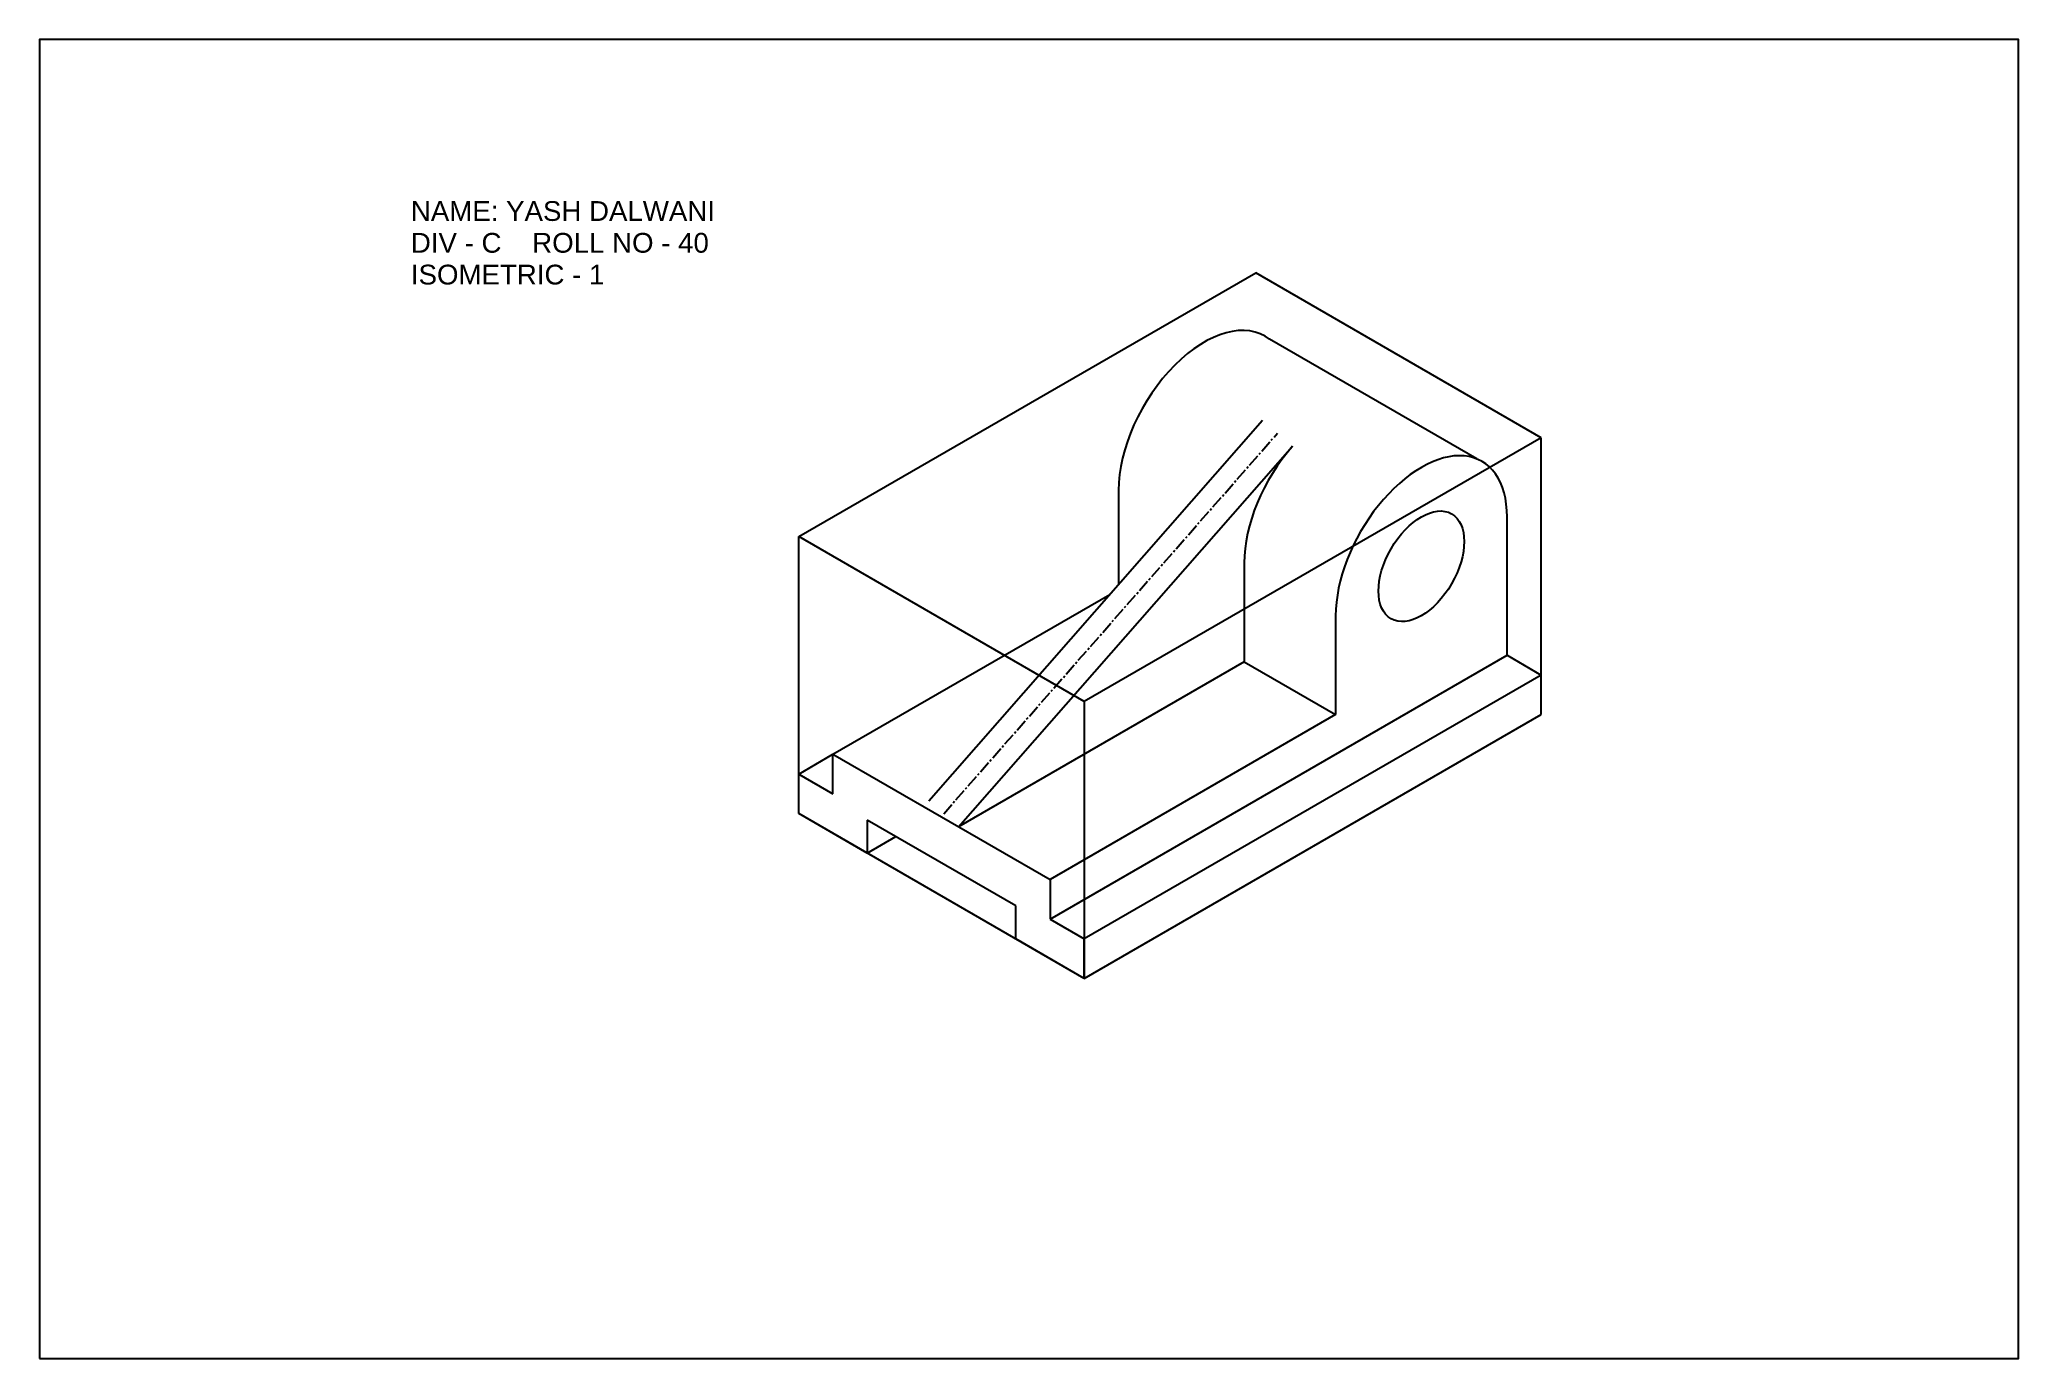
# Model space of a CAD drawing. Header units: millimetres. Extents: x 0 to 600, y 0 to 400.
import ezdxf

# ---------------------------------------------------------------- set-up
doc = ezdxf.new("R2010")
doc.units = ezdxf.units.MM
doc.header["$LTSCALE"] = 5
doc.header["$MEASUREMENT"] = 0
doc.linetypes.add('CENTER2', pattern=[1.125, 0.75, -0.125, 0.125, -0.125])
doc.layers.add('Centre Line', color=150, linetype='CENTER2')
doc.layers.add('Construction', color=253, linetype='Continuous')
doc.styles.get("Standard").update_dxf_attribs({"font": 'arial.ttf'})

msp = doc.modelspace()

# ---------------------------------------------------------------- linework, layer by layer
for p, q in [((435.78, 272.83), (372.94, 309.1)), ((269.64, 169.16), (370.84, 284.55)), ((278.66, 161.25), (379.86, 276.64)), ((327.16, 263.25), (327.16, 234.75)), ((444.94, 213.25), (444.94, 255.25)), ((365.27, 241.25), (365.27, 211.25)), ((240.56, 183.25), (324.5, 231.71)), ((327.16, 233.25), (327.16, 233.25)), ((392.98, 225.25), (392.98, 195.25)), ((365.27, 211.25), (278.66, 161.25)), ((306.38, 133.25), (444.94, 213.25)), ((365.27, 211.25), (392.98, 195.25)), ((444.94, 213.25), (455.33, 207.25)), ((455.33, 207.25), (316.77, 127.25)), ((455.33, 195.25), (455.33, 207.25)), ((392.98, 195.25), (306.38, 145.25)), ((316.77, 115.25), (455.33, 195.25)), ((230.17, 177.25), (240.56, 183.25)), ((240.56, 171.25), (240.56, 183.25)), ((240.56, 183.25), (306.38, 145.25)), ((230.17, 165.25), (230.17, 177.25)), ((230.17, 177.25), (240.56, 171.25)), ((250.95, 153.25), (230.17, 165.25)), ((295.98, 137.25), (250.95, 163.25)), ((250.95, 163.25), (250.95, 153.25)), ((250.95, 153.25), (259.61, 158.25)), ((306.38, 145.25), (306.38, 133.25)), ((295.98, 127.25), (295.98, 137.25)), ((306.38, 133.25), (316.77, 127.25)), ((316.77, 115.25), (295.98, 127.25)), ((316.77, 115.25), (316.77, 127.25))]:
    msp.add_line(p, q)
msp.add_lwpolyline([(0, 0), (600, 0), (600, 400), (0, 400)], close=True)
for centre, start_param in [((353.14, 278.25), 3.060329), ((391.25, 256.25), 4.380589), ((418.96, 240.25), 2.356194)]:
    msp.add_ellipse(centre, major_axis=(-18.37, -31.82), ratio=0.57735, start_param=start_param, end_param=5.497787)
msp.add_ellipse((418.96, 240.25), major_axis=(-9.19, -15.91), ratio=0.57735)
at = {"layer": 'Centre Line'}
msp.add_line((274.15, 165.21), (375.35, 280.6), dxfattribs=at)
at = {"layer": 'Construction'}
for p, q in [((230.17, 249.25), (368.73, 329.25)), ((455.33, 279.25), (368.73, 329.25)), ((455.33, 279.25), (316.77, 199.25)), ((455.33, 195.25), (455.33, 279.25)), ((316.77, 199.25), (230.17, 249.25)), ((230.17, 165.25), (230.17, 249.25)), ((316.77, 199.25), (316.77, 115.25)), ((316.77, 115.25), (455.33, 195.25)), ((316.77, 115.25), (230.17, 165.25))]:
    msp.add_line(p, q, dxfattribs=at)

# ---------------------------------------------------------------- texts
for s, p in [('NAME: YASH DALWANI', (112.58, 345)), ('DIV - C    ROLL NO - 40', (112.58, 335.36)), ('ISOMETRIC - 1', (112.58, 325.72))]:
    msp.add_text(s, height=6).set_placement(p)

doc.saveas('drawing.dxf')
